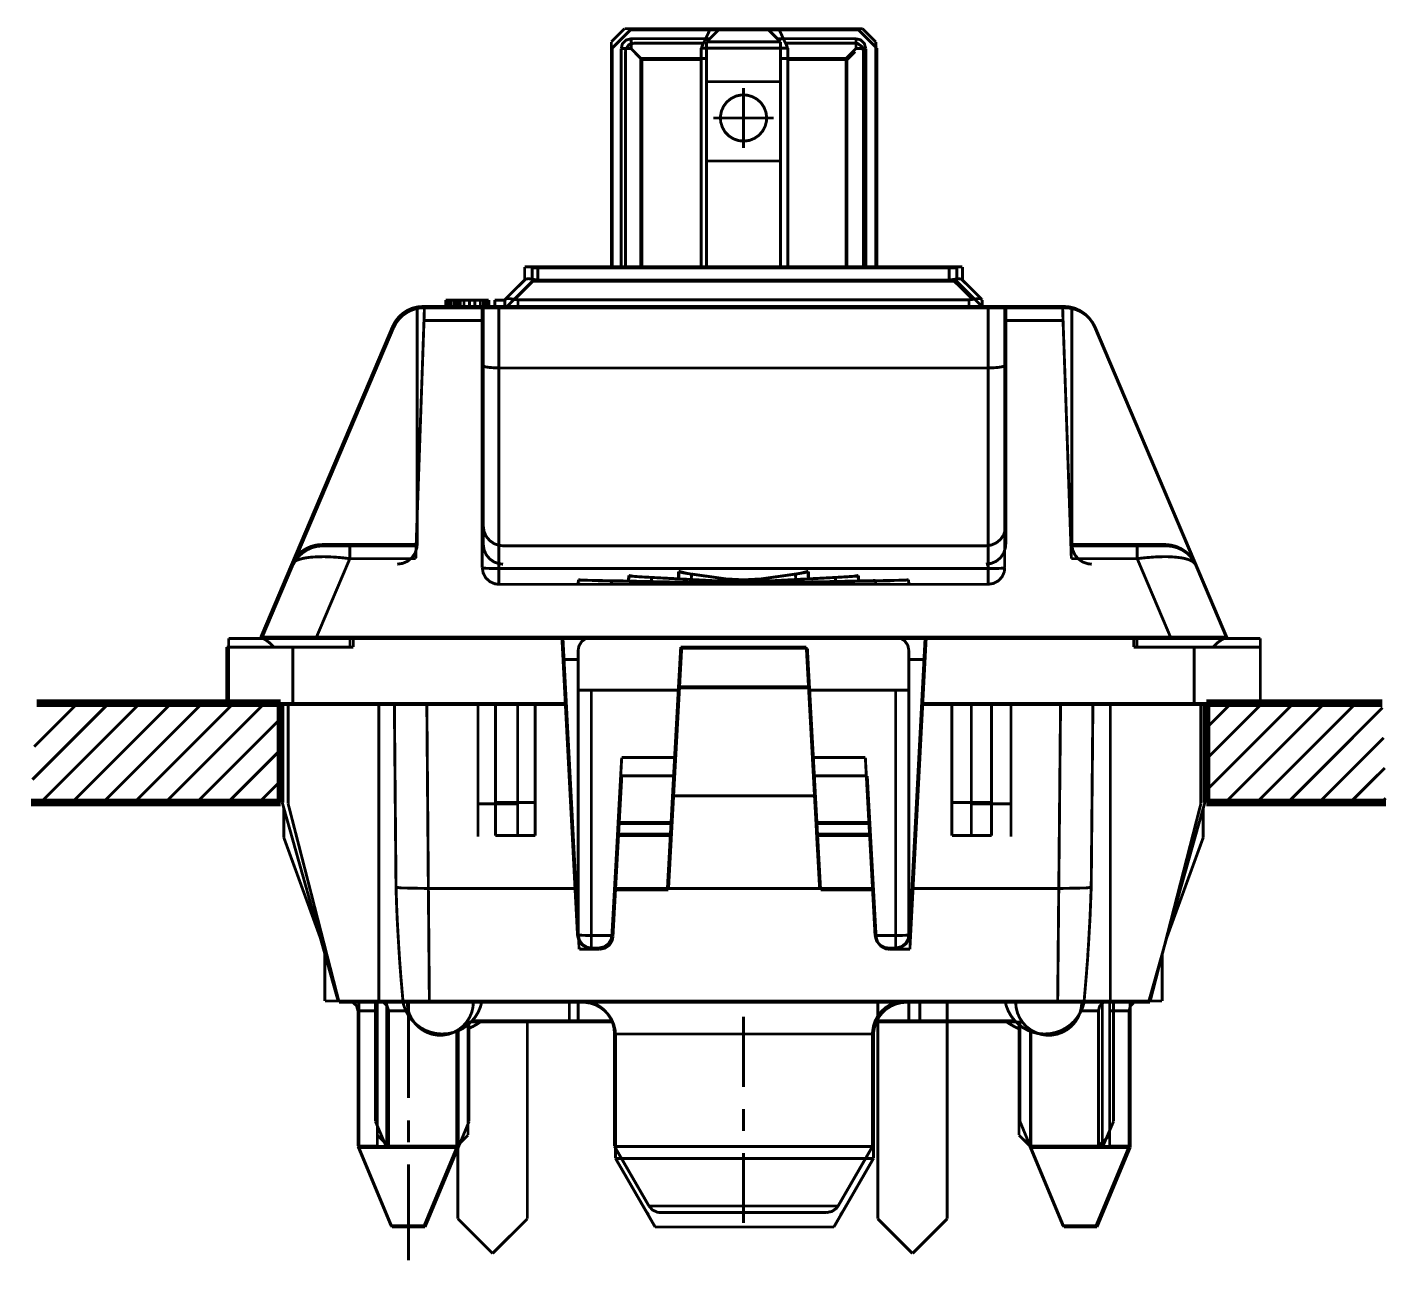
# Model space of a CAD drawing. Extents: x 3.98 to 6.41, y 6.47 to 8.68.
import ezdxf

# ---------------------------------------------------------------- set-up
doc = ezdxf.new("R2010")
doc.units = 0
doc.layers.get('0').update_dxf_attribs({"linetype": 'CONTINUOUS'})

msp = doc.modelspace()

# ---------------------------------------------------------------- linework, layer by layer
at = {"color": 0}
for points, const_width in [([(5.01947, 8.65076), (5.04308, 8.67437)], 0.00514), ([(5.02115, 8.63965), (5.05365, 8.67215)], 0.00514), ([(5.04308, 8.67437), (5.21311, 8.67437)], 0.00514), ([(5.05365, 8.67215), (5.46115, 8.67215)], 0.00514), ([(5.18001, 8.63965), (5.19542, 8.67215)], 0.00514), ([(5.21311, 8.67437), (5.18946, 8.65076)], 0.00514), ([(5.29824, 8.67437), (5.21311, 8.67437)], 0.00514), ([(5.29824, 8.67437), (5.46821, 8.67437)], 0.00514), ([(5.29824, 8.67437), (5.32183, 8.65076)], 0.00514), ([(5.3195, 8.67215), (5.33475, 8.63965)], 0.00514), ([(5.46115, 8.67215), (5.49365, 8.63965)], 0.00514), ([(5.46821, 8.67437), (5.49186, 8.65076)], 0.00514), ([(5.01947, 8.24908), (5.01947, 8.65076)], 0.00514), ([(5.02115, 8.24701), (5.02115, 8.63965)], 0.00514), ([(5.0549, 8.65647), (5.04574, 8.65397), (5.03917, 8.64703), (5.03728, 8.63894)], 0.00514), ([(5.0549, 8.63894), (5.03728, 8.63894)], 0.00514), ([(5.03728, 8.63894), (5.03728, 8.24908)], 0.00514), ([(5.05963, 8.64854), (5.05072, 8.64561), (5.04546, 8.63786), (5.04476, 8.63385)], 0.00514), ([(5.0549, 8.65647), (5.19532, 8.65647)], 0.00514), ([(5.0549, 8.63894), (5.0549, 8.65647)], 0.00514), ([(5.0549, 8.63894), (5.07238, 8.62131)], 0.00514), ([(5.05963, 8.64854), (5.18419, 8.64854)], 0.00514), ([(5.18001, 8.63965), (5.18001, 8.24701)], 0.00514), ([(5.18001, 8.63965), (5.33475, 8.63965)], 0.00514), ([(5.32183, 8.65076), (5.18946, 8.65076)], 0.00514), ([(5.18946, 8.57981), (5.18946, 8.65076)], 0.00514), ([(5.45643, 8.65647), (5.31603, 8.65647)], 0.00514), ([(5.32183, 8.57981), (5.32183, 8.65076)], 0.00514), ([(5.33057, 8.64854), (5.45518, 8.64854)], 0.00514), ([(5.33475, 8.63965), (5.33475, 8.24701)], 0.00514), ([(5.45643, 8.63894), (5.43892, 8.62131)], 0.00514), ([(5.47006, 8.63385), (5.46696, 8.64258), (5.45931, 8.648), (5.45518, 8.64854)], 0.00514), ([(5.45643, 8.63894), (5.45643, 8.65647)], 0.00514), ([(5.4739, 8.63894), (5.4714, 8.648), (5.46446, 8.65451), (5.45643, 8.65647)], 0.00514), ([(5.45643, 8.63894), (5.4739, 8.63894)], 0.00514), ([(5.4739, 8.63894), (5.4739, 8.24908)], 0.00514), ([(5.49186, 8.24908), (5.49186, 8.65076)], 0.00514), ([(5.49365, 8.63965), (5.49365, 8.24701)], 0.00514), ([(5.04476, 8.24701), (5.04476, 8.63385)], 0.00514), ([(5.07433, 8.61897), (5.06033, 8.63314)], 0.00514), ([(5.07238, 8.62131), (5.18946, 8.62131)], 0.00514), ([(5.07238, 8.62131), (5.07238, 8.24908)], 0.00514), ([(5.07433, 8.24701), (5.07433, 8.61897)], 0.00514), ([(5.07433, 8.61897), (5.18001, 8.61897)], 0.00514), ([(5.43892, 8.62131), (5.32183, 8.62131)], 0.00514), ([(5.33475, 8.61897), (5.44043, 8.61897)], 0.00514), ([(5.43892, 8.62131), (5.43892, 8.24908)], 0.00514), ([(5.44043, 8.61897), (5.45475, 8.6334)], 0.00514), ([(5.44043, 8.61897), (5.44043, 8.24701)], 0.00514), ([(5.47006, 8.63385), (5.47006, 8.24701)], 0.00514), ([(5.18946, 8.57981), (5.18946, 8.4381)], 0.00514), ([(5.32183, 8.57981), (5.18946, 8.57981)], 0.00514), ([(5.25558, 8.56868), (5.25558, 8.46115)], 0.00514), ([(5.32183, 8.57981), (5.32183, 8.4381)], 0.00514), ([(5.30935, 8.51492), (5.20182, 8.51492)], 0.00514), ([(5.18946, 8.24908), (5.18946, 8.4381)], 0.00514), ([(5.18946, 8.4381), (5.32183, 8.4381)], 0.00514), ([(5.32183, 8.24908), (5.32183, 8.4381)], 0.00514), ([(4.88835, 8.24908), (4.86475, 8.24908)], 0.00514), ([(4.86475, 8.24908), (4.86475, 8.22547)], 0.00514), ([(4.87819, 8.22342), (4.87819, 8.24701)], 0.00514), ([(4.87819, 8.24701), (5.63656, 8.24701)], 0.00514), ([(4.88835, 8.24908), (5.62294, 8.24908)], 0.00514), ([(4.88835, 8.24908), (4.88835, 8.22547)], 0.00514), ([(5.64654, 8.24908), (5.62294, 8.24908)], 0.00514), ([(5.62294, 8.22547), (5.62294, 8.24908)], 0.00514), ([(5.63656, 8.24701), (5.63656, 8.22342)], 0.00514), ([(5.64654, 8.22547), (5.64654, 8.24908)], 0.00514), ([(4.83003, 8.19092), (4.86546, 8.22629)], 0.00514), ([(4.831, 8.17606), (4.87819, 8.22342)], 0.00514), ([(4.84685, 8.19092), (4.88226, 8.22629)], 0.00514), ([(4.88226, 8.22629), (4.87115, 8.22797), (4.86714, 8.22726), (4.86546, 8.22629)], 0.00514), ([(4.87819, 8.22342), (5.63656, 8.22342)], 0.00514), ([(4.88226, 8.22629), (4.88835, 8.22547)], 0.00514), ([(4.88835, 8.22547), (5.62294, 8.22547)], 0.00514), ([(5.62294, 8.22547), (5.62907, 8.22629)], 0.00514), ([(5.64572, 8.22629), (5.64432, 8.22715), (5.63976, 8.22797), (5.62907, 8.22629)], 0.00514), ([(5.6645, 8.19092), (5.62907, 8.22629)], 0.00514), ([(5.63656, 8.22342), (5.68375, 8.17606)], 0.00514), ([(5.68126, 8.19092), (5.64572, 8.22629)], 0.00514), ([(4.68321, 8.17828), (4.67333, 8.1774), (4.6639, 8.17507), (4.65489, 8.17106), (4.64671, 8.16564), (4.6396, 8.15896), (4.63363, 8.15121), (4.6289, 8.14258), (4.62875, 8.14231)], 0.00514), ([(4.6849, 8.17606), (4.67518, 8.17535), (4.66575, 8.17285), (4.65668, 8.16894), (4.64849, 8.16351), (4.64128, 8.15685), (4.63531, 8.14908), (4.63075, 8.14035), (4.63058, 8.14008)], 0.00514), ([(4.67279, 8.17606), (5.25738, 8.17606)], 0.00514), ([(4.67279, 8.17606), (4.67279, 7.75092)], 0.00514), ([(4.68587, 8.17828), (4.68321, 8.17828)], 0.00514), ([(4.685, 8.1531), (4.68587, 8.17828)], 0.00514), ([(4.68587, 8.17828), (4.78907, 8.17828)], 0.00514), ([(4.72364, 8.18967), (4.72433, 8.18967)], 0.00514), ([(4.72364, 8.17828), (4.72364, 8.18967)], 0.00514), ([(4.72433, 8.18967), (4.72575, 8.18967)], 0.00514), ([(4.72433, 8.17828), (4.72433, 8.18967)], 0.00514), ([(4.72575, 8.18967), (4.72851, 8.18967)], 0.00514), ([(4.72575, 8.17828), (4.72575, 8.18967)], 0.00514), ([(4.72851, 8.18967), (4.73351, 8.18967)], 0.00514), ([(4.72851, 8.17828), (4.72851, 8.18967)], 0.00514), ([(4.73351, 8.18967), (4.73964, 8.18967)], 0.00514), ([(4.73351, 8.17828), (4.73351, 8.18967)], 0.00514), ([(4.73964, 8.18967), (4.74447, 8.18967)], 0.00514), ([(4.73964, 8.17828), (4.73964, 8.18967)], 0.00514), ([(4.74447, 8.18967), (4.74972, 8.18967)], 0.00514), ([(4.74447, 8.17828), (4.74447, 8.18967)], 0.00514), ([(4.74972, 8.18967), (4.7564, 8.18967)], 0.00514), ([(4.74972, 8.17828), (4.74972, 8.18967)], 0.00514), ([(4.7564, 8.18967), (4.76628, 8.18967)], 0.00514), ([(4.7564, 8.17828), (4.7564, 8.18967)], 0.00514), ([(4.76628, 8.18967), (4.77561, 8.18967)], 0.00514), ([(4.76628, 8.17828), (4.76628, 8.18967)], 0.00514), ([(4.77561, 8.18967), (4.7856, 8.18967)], 0.00514), ([(4.77561, 8.17828), (4.77561, 8.18967)], 0.00514), ([(4.7856, 8.18967), (4.79113, 8.18967)], 0.00514), ([(4.7856, 8.17828), (4.7856, 8.18967)], 0.00514), ([(4.78907, 8.17828), (4.81863, 8.17828)], 0.00514), ([(4.78907, 8.17828), (4.78907, 8.1531)], 0.00514), ([(4.79085, 8.17606), (4.79085, 7.75353)], 0.00514), ([(4.79113, 8.18967), (4.79601, 8.18967)], 0.00514), ([(4.79113, 8.17828), (4.79113, 8.18967)], 0.00514), ([(4.79601, 8.18967), (4.80003, 8.18967)], 0.00514), ([(4.79601, 8.17828), (4.79601, 8.18967)], 0.00514), ([(4.80003, 8.18967), (4.80072, 8.18967)], 0.00514), ([(4.80003, 8.17828), (4.80003, 8.18967)], 0.00514), ([(4.80072, 8.17828), (4.80072, 8.18967)], 0.00514), ([(4.81131, 8.18967), (4.81142, 8.18967)], 0.00514), ([(4.81131, 8.17828), (4.81131, 8.18967)], 0.00514), ([(4.82921, 8.18967), (4.81142, 8.18967)], 0.00514), ([(4.81142, 8.17828), (4.81142, 8.18967)], 0.00514), ([(5.69265, 8.17828), (4.81863, 8.17828)], 0.00514), ([(4.81863, 8.06853), (4.81863, 8.17828)], 0.00514), ([(4.82921, 8.19006), (4.83003, 8.19092)], 0.00514), ([(4.82921, 8.19006), (4.82921, 8.17828)], 0.00514), ([(4.84685, 8.19092), (4.83572, 8.19254), (4.83171, 8.19189), (4.83003, 8.19092)], 0.00514), ([(4.84685, 8.19092), (4.85297, 8.19006)], 0.00514), ([(4.85297, 8.19006), (5.65836, 8.19006)], 0.00514), ([(4.85297, 8.19006), (4.85297, 8.17828)], 0.00514), ([(5.84196, 8.17606), (5.25738, 8.17606)], 0.00514), ([(5.65836, 8.19006), (5.6645, 8.19092)], 0.00514), ([(5.65836, 8.19006), (5.65836, 8.17828)], 0.00514), ([(5.6645, 8.19092), (5.67557, 8.19254), (5.67964, 8.19189), (5.68126, 8.19092)], 0.00514), ([(5.68126, 8.19092), (5.68197, 8.19006)], 0.00514), ([(5.68197, 8.19006), (5.68197, 8.17828)], 0.00514), ([(5.69265, 8.06853), (5.69265, 8.17828)], 0.00514), ([(5.72211, 8.17828), (5.69265, 8.17828)], 0.00514), ([(5.72211, 8.17828), (5.82547, 8.17828)], 0.00514), ([(5.72211, 8.17828), (5.72211, 8.1531)], 0.00514), ([(5.7239, 8.17606), (5.7239, 7.75353)], 0.00514), ([(5.82807, 8.17828), (5.82547, 8.17828)], 0.00514), ([(5.82628, 8.1531), (5.82547, 8.17828)], 0.00514), ([(5.88238, 8.14231), (5.87782, 8.15087), (5.87196, 8.15881), (5.86475, 8.16547), (5.85656, 8.1709), (5.84765, 8.17492), (5.83822, 8.1774), (5.82835, 8.17828), (5.82807, 8.17828)], 0.00514), ([(5.88422, 8.14008), (5.87961, 8.14882), (5.87364, 8.15657), (5.86654, 8.16325), (5.85835, 8.16868), (5.8495, 8.17269), (5.8399, 8.17518), (5.83018, 8.17606), (5.82992, 8.17606)], 0.00514), ([(5.84196, 8.17606), (5.84196, 7.75092)], 0.00514), ([(4.67019, 7.72786), (4.685, 8.1531)], 0.00514), ([(4.685, 8.1531), (4.78907, 8.1531)], 0.00514), ([(4.78907, 7.71175), (4.78907, 8.1531)], 0.00514), ([(5.72211, 8.1531), (5.82628, 8.1531)], 0.00514), ([(5.72211, 7.71175), (5.72211, 8.1531)], 0.00514), ([(5.84115, 7.72786), (5.82628, 8.1531)], 0.00514), ([(4.63058, 8.14008), (4.39518, 7.5855)], 0.00514), ([(4.44835, 7.71718), (4.62879, 8.14231)], 0.00514), ([(6.06293, 7.71718), (5.88238, 8.14231)], 0.00514), ([(5.88422, 8.14008), (6.11963, 7.5855)], 0.00514), ([(4.78907, 8.07324), (4.79075, 8.07172), (4.79531, 8.07036), (4.8024, 8.06939), (4.81125, 8.06868), (4.81863, 8.06853)], 0.00514), ([(5.69265, 8.06853), (4.81863, 8.06853)], 0.00514), ([(4.81863, 7.71024), (4.81863, 8.06853)], 0.00514), ([(5.69265, 8.06853), (5.70226, 8.06879), (5.71072, 8.0695), (5.71739, 8.07064), (5.72131, 8.072), (5.72211, 8.07324)], 0.00514), ([(5.69265, 7.71024), (5.69265, 8.06853)], 0.00514), ([(4.79085, 7.78629), (4.79226, 7.77675), (4.79611, 7.76768), (4.8024, 7.76019), (4.81033, 7.75467), (4.81961, 7.75157), (4.82628, 7.75092)], 0.00514), ([(5.68847, 7.75092), (5.69824, 7.75228), (5.70714, 7.75618), (5.71463, 7.76243), (5.72017, 7.77035), (5.72319, 7.77968), (5.7239, 7.78629)], 0.00514), ([(4.50265, 7.75315), (4.49294, 7.75228), (4.48335, 7.74978), (4.4745, 7.74588), (4.46625, 7.7405), (4.45904, 7.73383), (4.45307, 7.72601), (4.44851, 7.71744), (4.44835, 7.71718)], 0.00514), ([(4.50444, 7.75092), (4.49474, 7.75006), (4.48519, 7.74772), (4.47629, 7.74365), (4.4681, 7.73828), (4.46089, 7.73161), (4.45492, 7.72379), (4.45019, 7.71522), (4.45019, 7.71496)], 0.00514), ([(4.55251, 7.75315), (4.50265, 7.75315)], 0.00514), ([(4.50444, 7.75092), (4.67279, 7.75092)], 0.00514), ([(4.55251, 7.75315), (4.67101, 7.75315)], 0.00514), ([(4.55251, 7.72786), (4.55251, 7.75315)], 0.00514), ([(4.63726, 7.7181), (4.64697, 7.71951), (4.65587, 7.72342), (4.66336, 7.72965), (4.66894, 7.73757), (4.6721, 7.74685), (4.67279, 7.75353)], 0.00514), ([(4.79085, 7.75353), (4.79226, 7.74397), (4.79611, 7.73492), (4.8024, 7.72743), (4.81033, 7.7219), (4.81961, 7.71881), (4.82628, 7.7181)], 0.00514), ([(4.82628, 7.75092), (5.25738, 7.75092)], 0.00514), ([(5.68847, 7.75092), (5.25738, 7.75092)], 0.00514), ([(5.68847, 7.7181), (5.69824, 7.71951), (5.70714, 7.72342), (5.71463, 7.72965), (5.72017, 7.73757), (5.72319, 7.74685), (5.7239, 7.75353)], 0.00514), ([(5.84033, 7.75315), (5.95876, 7.75315)], 0.00514), ([(5.84196, 7.75353), (5.84337, 7.74397), (5.84728, 7.73492), (5.85351, 7.72743), (5.86154, 7.7219), (5.87071, 7.71881), (5.87756, 7.7181)], 0.00514), ([(6.01031, 7.75092), (5.84196, 7.75092)], 0.00514), ([(6.00851, 7.75315), (5.95876, 7.75315)], 0.00514), ([(5.95876, 7.72786), (5.95876, 7.75315)], 0.00514), ([(6.06293, 7.71718), (6.05838, 7.72575), (6.0524, 7.73356), (6.04531, 7.74035), (6.03711, 7.74576), (6.0281, 7.74978), (6.01867, 7.75217), (6.0089, 7.75315), (6.00851, 7.75315)], 0.00514), ([(6.06478, 7.71496), (6.06017, 7.72353), (6.05419, 7.73144), (6.04699, 7.73813), (6.0389, 7.74354), (6.02989, 7.74756), (6.02046, 7.75006), (6.01058, 7.75092), (6.01031, 7.75092)], 0.00514), ([(4.44835, 7.71718), (4.3935, 7.58772)], 0.00514), ([(4.55251, 7.72786), (4.54297, 7.72911), (4.53353, 7.73008), (4.52436, 7.73074), (4.51546, 7.73118), (4.50683, 7.73144), (4.49864, 7.73133), (4.491, 7.73107), (4.48378, 7.73062), (4.47711, 7.72982), (4.47103, 7.72885), (4.4656, 7.7276), (4.46089, 7.72618), (4.45671, 7.72456), (4.45335, 7.7226), (4.45085, 7.72065), (4.44906, 7.71843), (4.44835, 7.71718)], 0.00514), ([(4.55251, 7.72786), (4.49294, 7.58772)], 0.00514), ([(4.55251, 7.72786), (4.67019, 7.72786)], 0.00514), ([(4.78907, 7.71175), (4.79075, 7.71115), (4.79531, 7.71078), (4.8024, 7.7105), (4.81125, 7.71024), (4.81863, 7.71024)], 0.00514), ([(4.78907, 7.71175), (4.79075, 7.70215), (4.79531, 7.69368), (4.8024, 7.68701), (4.81125, 7.68311), (4.81863, 7.68212)], 0.00514), ([(5.69265, 7.71024), (5.70226, 7.71024), (5.71072, 7.7105), (5.71739, 7.71089), (5.72131, 7.71132), (5.72211, 7.71175)], 0.00514), ([(5.69265, 7.68212), (5.70226, 7.68381), (5.71072, 7.68842), (5.71739, 7.69547), (5.72131, 7.70438), (5.72211, 7.71175)], 0.00514), ([(5.84115, 7.72786), (5.95876, 7.72786)], 0.00514), ([(6.06293, 7.71718), (6.06158, 7.71935), (6.05935, 7.72157), (6.05643, 7.72353), (6.05268, 7.72537), (6.04833, 7.72689), (6.04324, 7.72825), (6.03754, 7.72939), (6.03114, 7.73019), (6.02419, 7.7309), (6.01671, 7.73133), (6.00879, 7.7315), (6.00043, 7.73133), (5.99169, 7.73107), (5.98269, 7.73036), (5.97336, 7.72965), (5.96392, 7.72857), (5.95876, 7.72786)], 0.00514), ([(5.95876, 7.72786), (6.01824, 7.58772)], 0.00514), ([(6.06293, 7.71718), (6.11778, 7.58772)], 0.00514), ([(4.81863, 7.71024), (5.69265, 7.71024)], 0.00514), ([(4.81863, 7.68212), (4.81863, 7.71024)], 0.00514), ([(4.96029, 7.68246), (4.96072, 7.69021)], 0.00514), ([(4.96029, 7.68246), (4.96099, 7.68994)], 0.00514), ([(4.96072, 7.69021), (4.96892, 7.68951)], 0.00514), ([(4.96072, 7.69021), (4.96099, 7.68994)], 0.00514), ([(4.96099, 7.68994), (4.96278, 7.68978)], 0.00514), ([(4.96099, 7.68994), (4.96153, 7.68978)], 0.00514), ([(4.96153, 7.68978), (4.99115, 7.68896), (5.00097, 7.68881), (5.01085, 7.68864), (5.02001, 7.68847)], 0.00514), ([(5.01947, 7.68246), (5.02001, 7.68842)], 0.00514), ([(5.02001, 7.68869), (5.03976, 7.68815), (5.04958, 7.68799), (5.05935, 7.68772), (5.06917, 7.68744), (5.08892, 7.68713), (5.09879, 7.68685), (5.10861, 7.68668), (5.11838, 7.68653), (5.12819, 7.68625), (5.15782, 7.68576), (5.16764, 7.68565), (5.17751, 7.68549), (5.18722, 7.68549), (5.20697, 7.68517), (5.21685, 7.68517), (5.22667, 7.685), (5.23654, 7.68485), (5.25558, 7.68485)], 0.00514), ([(5.02001, 7.68853), (5.05003, 7.68799)], 0.00514), ([(5.05018, 7.68869), (5.05035, 7.69174)], 0.00514), ([(5.05029, 7.68799), (5.05117, 7.69726)], 0.00514), ([(5.05029, 7.69174), (5.05046, 7.69476)], 0.00514), ([(5.05046, 7.69476), (5.05062, 7.69797)], 0.00514), ([(5.05057, 7.69797), (5.0606, 7.69618)], 0.00514), ([(5.05057, 7.69797), (5.05117, 7.69726)], 0.00514), ([(5.05117, 7.69726), (5.05419, 7.69672)], 0.00514), ([(5.05117, 7.69726), (5.05197, 7.697)], 0.00514), ([(5.05197, 7.697), (5.06185, 7.69618), (5.07156, 7.69547), (5.08143, 7.69493), (5.09125, 7.6945), (5.09169, 7.6945)], 0.00514), ([(5.09088, 7.68718), (5.09169, 7.69439)], 0.00514), ([(5.09169, 7.69439), (5.13906, 7.69174)], 0.00514), ([(5.09169, 7.69439), (5.20074, 7.68869), (5.25558, 7.68756)], 0.00514), ([(5.13906, 7.69157), (5.13932, 7.69635)], 0.00514), ([(5.13932, 7.69635), (5.1396, 7.7009)], 0.00514), ([(5.1396, 7.7009), (5.13976, 7.70546)], 0.00514), ([(5.1396, 7.69157), (5.14085, 7.70454)], 0.00514), ([(5.13976, 7.70546), (5.15419, 7.70171)], 0.00514), ([(5.13976, 7.70546), (5.14085, 7.70454)], 0.00514), ([(5.14085, 7.70454), (5.14794, 7.70269)], 0.00514), ([(5.14085, 7.70454), (5.14324, 7.70367)], 0.00514), ([(5.14324, 7.70367), (5.15283, 7.70187), (5.16254, 7.70036), (5.16308, 7.70036)], 0.00514), ([(5.16211, 7.69032), (5.16308, 7.70036)], 0.00514), ([(5.16308, 7.70036), (5.22433, 7.69174), (5.25558, 7.69006)], 0.00514), ([(5.34819, 7.70036), (5.287, 7.69174), (5.25558, 7.69006)], 0.00514), ([(5.4196, 7.69439), (5.31044, 7.68869), (5.25558, 7.68756)], 0.00514), ([(5.25558, 7.68506), (5.27528, 7.68506), (5.29503, 7.68539), (5.3049, 7.68539), (5.31478, 7.68554), (5.32449, 7.68571), (5.33431, 7.68571), (5.34418, 7.68582), (5.37381, 7.68631), (5.38363, 7.68647), (5.39333, 7.68674), (5.40321, 7.6869), (5.41308, 7.68701), (5.42296, 7.68733), (5.43283, 7.68744), (5.44265, 7.68778), (5.45253, 7.68787), (5.46224, 7.68815), (5.47211, 7.68832), (5.48199, 7.68858), (5.49126, 7.68892)], 0.00514), ([(5.34819, 7.70036), (5.35796, 7.70187), (5.36768, 7.70367), (5.36811, 7.70367)], 0.00514), ([(5.34918, 7.69032), (5.34819, 7.70036)], 0.00514), ([(5.37142, 7.70546), (5.3571, 7.70171)], 0.00514), ([(5.37044, 7.70454), (5.36322, 7.70269)], 0.00514), ([(5.37044, 7.70454), (5.36811, 7.70367)], 0.00514), ([(5.37142, 7.70546), (5.37044, 7.70454)], 0.00514), ([(5.37158, 7.69157), (5.37044, 7.70454)], 0.00514), ([(5.37169, 7.7009), (5.37142, 7.70546)], 0.00514), ([(5.37196, 7.69635), (5.37169, 7.7009)], 0.00514), ([(5.37224, 7.69157), (5.37196, 7.69635)], 0.00514), ([(5.4196, 7.69439), (5.37224, 7.69174)], 0.00514), ([(5.4196, 7.6945), (5.42947, 7.69493), (5.43935, 7.69547), (5.44906, 7.69618), (5.45893, 7.697), (5.45931, 7.697)], 0.00514), ([(5.45144, 7.69635), (5.4196, 7.69439)], 0.00514), ([(5.42031, 7.68718), (5.4196, 7.69439)], 0.00514), ([(5.46072, 7.69797), (5.45057, 7.69618)], 0.00514), ([(5.46018, 7.69726), (5.45714, 7.69672)], 0.00514), ([(5.46018, 7.69726), (5.45931, 7.697)], 0.00514), ([(5.46072, 7.69797), (5.46018, 7.69726)], 0.00514), ([(5.46099, 7.68799), (5.46018, 7.69726)], 0.00514), ([(5.46089, 7.69476), (5.46072, 7.69797)], 0.00514), ([(5.46099, 7.69174), (5.46083, 7.69476)], 0.00514), ([(5.46115, 7.68869), (5.46104, 7.69174)], 0.00514), ([(5.49126, 7.68853), (5.46126, 7.68799)], 0.00514), ([(5.49126, 7.68853), (5.51101, 7.68886), (5.52072, 7.68901), (5.54047, 7.68956), (5.54958, 7.68983)], 0.00514), ([(5.49186, 7.68246), (5.49126, 7.68842)], 0.00514), ([(5.55046, 7.69021), (5.54237, 7.68951)], 0.00514), ([(5.55018, 7.68994), (5.54833, 7.68978)], 0.00514), ([(5.55018, 7.68994), (5.54958, 7.68978)], 0.00514), ([(5.55046, 7.69021), (5.55018, 7.68994)], 0.00514), ([(5.55089, 7.68246), (5.55018, 7.68994)], 0.00514), ([(5.55089, 7.68246), (5.55046, 7.69021)], 0.00514), ([(5.69265, 7.68212), (5.69265, 7.71024)], 0.00514), ([(5.69265, 7.68212), (4.81863, 7.68212)], 0.00514), ([(4.96029, 7.68246), (4.96517, 7.68212)], 0.00514), ([(4.98519, 7.68212), (5.01947, 7.6824)], 0.00514), ([(5.25558, 7.68246), (5.01947, 7.68246)], 0.00514), ([(5.01947, 7.68246), (5.01947, 7.68212)], 0.00514), ([(5.49186, 7.68246), (5.25558, 7.68246)], 0.00514), ([(5.49186, 7.68246), (5.52615, 7.68212)], 0.00514), ([(5.49186, 7.68246), (5.49186, 7.68212)], 0.00514), ([(5.54611, 7.68212), (5.55089, 7.6824)], 0.00514), ([(4.45074, 7.56993), (4.33268, 7.56993)], 0.00514), ([(4.33268, 7.56993), (4.33268, 7.46967)], 0.00514), ([(4.33615, 7.46744), (4.33615, 7.5855)], 0.00514), ([(4.33615, 7.5855), (4.39518, 7.5855)], 0.00514), ([(4.41726, 7.56993), (4.41015, 7.57687), (4.4024, 7.58285), (4.39378, 7.58757), (4.3935, 7.58772)], 0.00514), ([(4.3935, 7.58772), (4.49294, 7.58772)], 0.00514), ([(4.39518, 7.5855), (5.25738, 7.5855)], 0.00514), ([(4.45074, 7.56993), (4.55875, 7.56993)], 0.00514), ([(4.45074, 7.56993), (4.45074, 7.46967)], 0.00514), ([(4.49294, 7.58772), (4.55875, 7.58772)], 0.00514), ([(4.55296, 7.58772), (4.55875, 7.58772)], 0.00514), ([(4.55296, 7.56993), (4.55296, 7.58772)], 0.00514), ([(4.55875, 7.58772), (4.55875, 7.56993)], 0.00514), ([(4.55875, 7.58772), (4.93126, 7.58772)], 0.00514), ([(4.93739, 7.46967), (4.93126, 7.58772)], 0.00514), ([(4.93126, 7.58772), (5.58003, 7.58772)], 0.00514), ([(4.96213, 7.03049), (4.93311, 7.5855)], 0.00514), ([(4.98394, 7.58772), (4.97461, 7.58578), (4.96669, 7.58018), (4.96169, 7.57189), (4.96029, 7.56407)], 0.00514), ([(5.14518, 7.56788), (5.12158, 7.13672)], 0.00514), ([(5.1435, 7.56993), (5.13949, 7.49908)], 0.00514), ([(5.1435, 7.56993), (5.36778, 7.56993)], 0.00514), ([(5.25738, 7.56788), (5.14518, 7.56788)], 0.00514), ([(6.11963, 7.5855), (5.25738, 7.5855)], 0.00514), ([(5.25738, 7.56788), (5.36963, 7.56788)], 0.00514), ([(5.36778, 7.56993), (5.37169, 7.49908)], 0.00514), ([(5.36963, 7.56788), (5.39324, 7.13672)], 0.00514), ([(5.55089, 7.56407), (5.54893, 7.57351), (5.54335, 7.58132), (5.53515, 7.58632), (5.52724, 7.58772)], 0.00514), ([(5.55268, 7.03049), (5.58182, 7.5855)], 0.00514), ([(5.57379, 7.46967), (5.58003, 7.58772)], 0.00514), ([(5.58003, 7.58772), (5.95253, 7.58772)], 0.00514), ([(5.95253, 7.58772), (5.95253, 7.56993)], 0.00514), ([(5.95253, 7.58772), (5.95839, 7.58772)], 0.00514), ([(5.95253, 7.58772), (6.01824, 7.58772)], 0.00514), ([(6.0606, 7.56993), (5.95253, 7.56993)], 0.00514), ([(5.95839, 7.56993), (5.95839, 7.58772)], 0.00514), ([(6.11778, 7.58772), (6.01824, 7.58772)], 0.00514), ([(6.17865, 7.56993), (6.0606, 7.56993)], 0.00514), ([(6.0606, 7.56993), (6.0606, 7.46967)], 0.00514), ([(6.11778, 7.58772), (6.10921, 7.58301), (6.10129, 7.57715), (6.09435, 7.57036), (6.09407, 7.56993)], 0.00514), ([(6.17865, 7.5855), (6.11963, 7.5855)], 0.00514), ([(6.17865, 7.46744), (6.17865, 7.5855)], 0.00514), ([(6.17865, 7.56993), (6.17865, 7.46967)], 0.00514), ([(4.96029, 7.54769), (4.93338, 7.54769)], 0.00514), ([(4.96029, 7.42231), (4.96029, 7.56407)], 0.00514), ([(4.96029, 7.05615), (4.96029, 7.54769)], 0.00514), ([(5.55089, 7.54769), (5.55089, 7.56407)], 0.00514), ([(5.55089, 7.05615), (5.55089, 7.54769)], 0.00514), ([(5.57796, 7.54769), (5.55089, 7.54769)], 0.00514), ([(5.13921, 7.49328), (4.96029, 7.49328)], 0.00514), ([(4.98394, 7.0549), (4.98394, 7.49328)], 0.00514), ([(5.13949, 7.49908), (5.12879, 7.30425)], 0.00514), ([(5.13949, 7.49908), (5.37169, 7.49908)], 0.00514), ([(5.14128, 7.49701), (5.25738, 7.49701)], 0.00514), ([(5.37349, 7.49701), (5.25738, 7.49701)], 0.00514), ([(5.37169, 7.49908), (5.38238, 7.30425)], 0.00514), ([(5.55089, 7.49328), (5.37213, 7.49328)], 0.00514), ([(5.52724, 7.0549), (5.52724, 7.49328)], 0.00514), ([(3.98557, 7.33328), (4.12196, 7.46967)], 0.00514), ([(4.42893, 7.46967), (3.99311, 7.46967)], 0.01375), ([(3.98893, 7.39214), (4.06629, 7.46967)], 0.00514), ([(4.00043, 7.29243), (4.17768, 7.46967)], 0.00514), ([(4.05615, 7.29243), (4.23335, 7.46967)], 0.00514), ([(4.11182, 7.29243), (4.28907, 7.46967)], 0.00514), ([(4.16754, 7.29243), (4.34472, 7.46967)], 0.00514), ([(4.22319, 7.29243), (4.40044, 7.46967)], 0.00514), ([(4.45074, 7.46967), (4.33268, 7.46967)], 0.00514), ([(4.42893, 7.29243), (4.42893, 7.46967)], 0.01375), ([(4.43186, 7.46967), (4.43186, 7.29243)], 0.00514), ([(4.45074, 7.46967), (4.93739, 7.46967)], 0.00514), ([(4.63504, 7.14117), (4.63211, 7.46967)], 0.00514), ([(4.69282, 7.13894), (4.69006, 7.46967)], 0.00514), ([(4.81267, 7.46967), (4.81267, 7.29243)], 0.00514), ([(4.88363, 7.29243), (4.88363, 7.46967)], 0.00514), ([(4.93739, 7.46967), (4.95475, 7.13894)], 0.00514), ([(5.57379, 7.46967), (5.55643, 7.13894)], 0.00514), ([(5.57379, 7.46967), (6.0606, 7.46967)], 0.00514), ([(5.62765, 7.46967), (5.62765, 7.29243)], 0.00514), ([(5.69851, 7.29243), (5.69851, 7.46967)], 0.00514), ([(5.81863, 7.13894), (5.82183, 7.46967)], 0.00514), ([(5.87657, 7.14106), (5.87961, 7.46967)], 0.00514), ([(6.17865, 7.46967), (6.0606, 7.46967)], 0.00514), ([(6.08242, 7.29243), (6.08242, 7.46967)], 0.01375), ([(6.08242, 7.46967), (6.39671, 7.46967)], 0.01375), ([(6.07949, 7.29243), (6.07949, 7.46967)], 0.00514), ([(6.08242, 7.31424), (6.23779, 7.46967)], 0.00514), ([(6.08242, 7.36996), (6.18213, 7.46967)], 0.00514), ([(6.08242, 7.42563), (6.12642, 7.46967)], 0.00514), ([(6.11626, 7.29243), (6.29335, 7.46967)], 0.00514), ([(6.17199, 7.29243), (6.34907, 7.46967)], 0.00514), ([(4.93918, 7.46744), (4.33615, 7.46744)], 0.00514), ([(4.44239, 7.46744), (4.44239, 7.29021)], 0.00514), ([(4.60422, 6.93593), (4.60422, 7.46744)], 0.00514), ([(4.78142, 7.23118), (4.78142, 7.46744)], 0.00514), ([(4.85226, 7.23118), (4.85226, 7.46744)], 0.00514), ([(5.57557, 7.46744), (6.17865, 7.46744)], 0.00514), ([(5.66254, 7.23118), (5.66254, 7.46744)], 0.00514), ([(5.73335, 7.23118), (5.73335, 7.46744)], 0.00514), ([(5.9106, 6.93593), (5.9106, 7.46744)], 0.00514), ([(6.07238, 7.46744), (6.07238, 7.29021)], 0.00514), ([(6.22765, 7.29243), (6.39697, 7.46186)], 0.00514), ([(4.27892, 7.29243), (4.42893, 7.44243)], 0.00514), ([(6.28336, 7.29243), (6.39893, 7.40799)], 0.00514), ([(4.33464, 7.29243), (4.42893, 7.38672)], 0.00514), ([(5.03168, 7.257), (5.03808, 7.37272)], 0.00514), ([(5.03808, 7.37272), (5.13254, 7.37272)], 0.00514), ([(5.37864, 7.37272), (5.47319, 7.37272)], 0.00514), ([(5.47949, 7.257), (5.47319, 7.37272)], 0.00514), ([(6.33892, 7.29243), (6.40072, 7.35411)], 0.00514), ([(4.39031, 7.29243), (4.42893, 7.33106)], 0.00514), ([(5.0224, 7.05268), (5.03825, 7.33996)], 0.00514), ([(5.03825, 7.33996), (5.13265, 7.33996)], 0.00514), ([(5.47657, 7.33996), (5.38211, 7.33996)], 0.00514), ([(5.4924, 7.05268), (5.47657, 7.33996)], 0.00514), ([(5.12879, 7.30425), (5.12631, 7.257)], 0.00514), ([(5.12879, 7.30425), (5.38238, 7.30425)], 0.00514), ([(5.38238, 7.30425), (5.38504, 7.257)], 0.00514), ([(6.39464, 7.29243), (6.4025, 7.30035)], 0.00514), ([(4.42893, 7.29243), (3.98335, 7.29243)], 0.01375), ([(4.43186, 7.29243), (4.53157, 6.9381)], 0.00514), ([(4.43474, 7.28201), (4.43474, 7.22976)], 0.00514), ([(4.44239, 7.29021), (4.53336, 6.93593)], 0.00514), ([(4.78142, 7.29021), (4.85226, 7.29021)], 0.00514), ([(4.88363, 7.29243), (4.81267, 7.29243)], 0.00514), ([(4.81267, 7.2334), (4.81267, 7.29243)], 0.00514), ([(4.88363, 7.2334), (4.88363, 7.29243)], 0.00514), ([(5.69851, 7.29243), (5.62765, 7.29243)], 0.00514), ([(5.62765, 7.2334), (5.62765, 7.29243)], 0.00514), ([(5.73335, 7.29021), (5.66254, 7.29021)], 0.00514), ([(5.69851, 7.2334), (5.69851, 7.29243)], 0.00514), ([(6.07949, 7.29243), (5.9796, 6.9381)], 0.00514), ([(6.07238, 7.29021), (5.98144, 6.93593)], 0.00514), ([(6.07656, 7.28201), (6.07656, 7.22976)], 0.00514), ([(6.40283, 7.29243), (6.08242, 7.29243)], 0.01375), ([(5.0306, 7.23579), (5.03168, 7.257)], 0.00514), ([(5.03168, 7.257), (5.12631, 7.257)], 0.00514), ([(5.03353, 7.25478), (5.12793, 7.25478)], 0.00514), ([(5.12506, 7.23579), (5.12631, 7.257)], 0.00514), ([(5.38612, 7.23579), (5.38504, 7.257)], 0.00514), ([(5.38504, 7.257), (5.47949, 7.257)], 0.00514), ([(5.48128, 7.25478), (5.38683, 7.25478)], 0.00514), ([(5.48074, 7.23579), (5.47949, 7.257)], 0.00514), ([(4.49918, 7.05268), (4.43474, 7.22976)], 0.00514), ([(4.81267, 7.2334), (4.88363, 7.2334)], 0.00514), ([(5.0306, 7.23579), (5.02528, 7.13894)], 0.00514), ([(5.0306, 7.23579), (5.12506, 7.23579)], 0.00514), ([(5.03239, 7.23356), (5.12685, 7.23356)], 0.00514), ([(5.12506, 7.23579), (5.11974, 7.13894)], 0.00514), ([(5.38612, 7.23579), (5.48074, 7.23579)], 0.00514), ([(5.38612, 7.23579), (5.39154, 7.13894)], 0.00514), ([(5.48236, 7.23356), (5.38797, 7.23356)], 0.00514), ([(5.48074, 7.23579), (5.486, 7.13894)], 0.00514), ([(5.62765, 7.2334), (5.69851, 7.2334)], 0.00514), ([(6.01199, 7.05268), (6.07656, 7.22976)], 0.00514), ([(4.63504, 7.14117), (4.64393, 7.13992), (4.69282, 7.13894)], 0.00514), ([(4.63504, 7.14117), (4.63531, 7.13129), (4.63574, 7.12147), (4.63601, 7.1116), (4.63639, 7.10189), (4.63726, 7.08214), (4.63781, 7.07226), (4.63835, 7.06244), (4.63889, 7.05268), (4.63949, 7.04286), (4.64003, 7.03299), (4.64074, 7.02311), (4.64128, 7.0134), (4.64199, 7.00353), (4.64279, 6.99365), (4.6435, 6.98394), (4.64432, 6.97412), (4.64518, 6.96425), (4.646, 6.95454), (4.64686, 6.94467), (4.6474, 6.9381)], 0.00514), ([(4.69461, 6.9381), (4.69282, 7.13894)], 0.00514), ([(4.95475, 7.13894), (4.69282, 7.13894)], 0.00514), ([(4.95921, 7.0549), (4.95475, 7.13894)], 0.00514), ([(5.02056, 7.0549), (5.02528, 7.13894)], 0.00514), ([(5.02528, 7.13894), (5.11974, 7.13894)], 0.00514), ([(5.12158, 7.13672), (5.02696, 7.13672)], 0.00514), ([(5.11974, 7.13894), (5.39154, 7.13894)], 0.00514), ([(5.39154, 7.13894), (5.486, 7.13894)], 0.00514), ([(5.39324, 7.13672), (5.48779, 7.13672)], 0.00514), ([(5.49056, 7.0549), (5.486, 7.13894)], 0.00514), ([(5.55214, 7.0549), (5.55643, 7.13894)], 0.00514), ([(5.81863, 7.13894), (5.55643, 7.13894)], 0.00514), ([(5.81668, 6.9381), (5.81863, 7.13894)], 0.00514), ([(5.87657, 7.14106), (5.86751, 7.13992), (5.81863, 7.13894)], 0.00514), ([(5.86393, 6.9381), (5.86475, 6.94786), (5.86561, 6.95768), (5.86643, 6.96756), (5.86724, 6.97726), (5.86811, 6.98714), (5.86876, 6.99701), (5.86963, 7.00672), (5.87033, 7.0166), (5.87088, 7.02647), (5.87158, 7.03618), (5.87213, 7.04606), (5.87267, 7.05588), (5.87321, 7.06575), (5.87381, 7.07547), (5.87435, 7.08535), (5.87478, 7.09521), (5.87517, 7.10508), (5.8756, 7.1149), (5.87587, 7.12468), (5.87631, 7.1345), (5.87646, 7.14106)], 0.00514), ([(4.95921, 7.0549), (4.96169, 7.04563), (4.96767, 7.03814), (4.97613, 7.03353), (4.98281, 7.03256)], 0.00514), ([(4.96029, 7.05615), (4.9624, 7.05578), (4.96793, 7.05533), (4.97613, 7.05507), (4.98394, 7.0549)], 0.00514), ([(4.96029, 7.05615), (4.9624, 7.04671), (4.96793, 7.03896), (4.97613, 7.03396), (4.98281, 7.03256)], 0.00514), ([(5.02056, 7.0549), (4.98394, 7.0549)], 0.00514), ([(4.98394, 7.0549), (4.98394, 7.03256)], 0.00514), ([(4.99713, 7.03256), (5.00657, 7.0345), (5.01432, 7.0401), (5.01932, 7.04839), (5.02056, 7.0549)], 0.00514), ([(5.49056, 7.0549), (5.49311, 7.04563), (5.49908, 7.03814), (5.50765, 7.03353), (5.51421, 7.03256)], 0.00514), ([(5.52724, 7.0549), (5.49056, 7.0549)], 0.00514), ([(5.52724, 7.0549), (5.53668, 7.05507), (5.5446, 7.05533), (5.54958, 7.05572), (5.55083, 7.05615)], 0.00514), ([(5.52724, 7.0549), (5.52724, 7.03256)], 0.00514), ([(5.52849, 7.03256), (5.53782, 7.03504), (5.54546, 7.04101), (5.54992, 7.04953), (5.55089, 7.05615)], 0.00514), ([(5.52849, 7.03256), (5.53792, 7.0345), (5.54585, 7.0401), (5.55072, 7.04839), (5.55214, 7.0549)], 0.00514), ([(4.99881, 7.03049), (4.96213, 7.03049)], 0.00514), ([(4.98281, 7.03256), (4.99713, 7.03256)], 0.00514), ([(4.99881, 7.03049), (5.00825, 7.03244), (5.01617, 7.03797), (5.02115, 7.04617), (5.0224, 7.05268)], 0.00514), ([(5.4924, 7.05268), (5.4949, 7.0434), (5.50087, 7.03592), (5.50933, 7.03131), (5.516, 7.03049)], 0.00514), ([(5.51421, 7.03256), (5.52849, 7.03256)], 0.00514), ([(5.516, 7.03049), (5.55268, 7.03049)], 0.00514), ([(4.50792, 7.02203), (4.50792, 6.9381)], 0.00514), ([(6.00319, 6.9381), (6.00319, 7.02203)], 0.00514), ([(4.50792, 6.9381), (4.53157, 6.9381)], 0.00514), ([(4.53157, 6.9381), (4.6474, 6.9381)], 0.00514), ([(4.54949, 6.9381), (4.53157, 6.9381)], 0.00514), ([(5.25738, 6.93593), (4.53336, 6.93593)], 0.00514), ([(4.56711, 6.92036), (4.56446, 6.92953), (4.55767, 6.93604), (4.54932, 6.9381)], 0.00514), ([(4.56879, 6.93593), (4.56879, 6.67606)], 0.00514), ([(4.59836, 6.72282), (4.59836, 6.93593)], 0.00514), ([(4.60157, 6.9381), (4.60157, 6.69851)], 0.00514), ([(4.62196, 6.92036), (4.61903, 6.92953), (4.61208, 6.93593), (4.60335, 6.9381)], 0.00514), ([(4.61838, 6.93593), (4.61838, 6.67606)], 0.00514), ([(4.64681, 6.9381), (4.64936, 6.92854), (4.6531, 6.91949), (4.65793, 6.91103), (4.6639, 6.90326), (4.67101, 6.89632), (4.67876, 6.89046), (4.68739, 6.88574), (4.69656, 6.88226), (4.70617, 6.87993), (4.71588, 6.87907), (4.71783, 6.87907)], 0.00514), ([(4.69461, 6.9381), (4.6474, 6.9381)], 0.00514), ([(4.65506, 6.93593), (4.65587, 6.92617), (4.65821, 6.91661), (4.66228, 6.90771), (4.66769, 6.89953), (4.67432, 6.89231), (4.68213, 6.88633), (4.69069, 6.88172), (4.70003, 6.87853), (4.70975, 6.87701), (4.71946, 6.87717), (4.72922, 6.87885), (4.73839, 6.88217), (4.74696, 6.88688), (4.75461, 6.89301), (4.76112, 6.90039), (4.76644, 6.90869), (4.77029, 6.91775), (4.77251, 6.92719), (4.77311, 6.93593)], 0.00514), ([(4.65739, 6.76449), (4.65739, 6.93593)], 0.00514), ([(5.81668, 6.9381), (4.69461, 6.9381)], 0.00514), ([(4.71783, 6.87907), (4.72754, 6.87967), (4.73708, 6.88172), (4.74642, 6.88493), (4.75515, 6.88949), (4.76324, 6.89518), (4.77029, 6.90186), (4.77658, 6.9095), (4.78168, 6.91786), (4.7856, 6.92686), (4.78825, 6.93631), (4.78863, 6.9381)], 0.00514), ([(4.9445, 6.9005), (4.9445, 6.93593)], 0.00514), ([(4.96029, 6.9381), (4.96029, 6.90272)], 0.00514), ([(5.02528, 6.87907), (5.02447, 6.88883), (5.02214, 6.89828), (5.01807, 6.90728), (5.01264, 6.91547), (5.00603, 6.92269), (4.99821, 6.92865), (4.98964, 6.93326), (4.98031, 6.93647), (4.9706, 6.93799), (4.96625, 6.9381)], 0.00514), ([(5.02713, 6.8769), (5.02626, 6.88661), (5.02376, 6.89615), (5.01992, 6.90506), (5.01449, 6.91325), (5.00782, 6.92046), (5.00006, 6.92643), (4.99143, 6.93115), (4.9821, 6.93425), (4.97239, 6.93576), (4.9681, 6.93593)], 0.00514), ([(5.25738, 6.93593), (5.98144, 6.93593)], 0.00514), ([(5.54503, 6.9381), (5.53515, 6.93728), (5.52572, 6.93494), (5.51671, 6.93088), (5.50851, 6.92546), (5.50142, 6.91883), (5.49544, 6.91103), (5.49072, 6.90246), (5.48768, 6.89312), (5.48617, 6.8834), (5.486, 6.87907)], 0.00514), ([(5.54682, 6.93593), (5.537, 6.93506), (5.5275, 6.93272), (5.5185, 6.92865), (5.51031, 6.92339), (5.5031, 6.91672), (5.49713, 6.90896), (5.49251, 6.90022), (5.48947, 6.8909), (5.48779, 6.88129), (5.48763, 6.87685)], 0.00514), ([(5.49544, 6.93593), (5.49544, 6.5491)], 0.00514), ([(5.55089, 6.9381), (5.55089, 6.90272)], 0.00514), ([(5.57042, 6.9005), (5.57042, 6.93593)], 0.00514), ([(5.61947, 6.5491), (5.61947, 6.93593)], 0.00514), ([(5.72265, 6.9381), (5.72504, 6.92854), (5.72879, 6.91949), (5.73361, 6.91103), (5.73964, 6.90326), (5.74669, 6.89632), (5.75461, 6.89046), (5.76324, 6.88574), (5.7724, 6.88226), (5.78185, 6.87993), (5.79172, 6.87907), (5.79351, 6.87907)], 0.00514), ([(5.74169, 6.93593), (5.74251, 6.92617), (5.7449, 6.91661), (5.74881, 6.90771), (5.75418, 6.89953), (5.76085, 6.89231), (5.76867, 6.88633), (5.7774, 6.88172), (5.78668, 6.87853), (5.79628, 6.87701), (5.80615, 6.87717), (5.81569, 6.87885), (5.82503, 6.88217), (5.83365, 6.88688), (5.84131, 6.89301), (5.84782, 6.90039), (5.85308, 6.90869), (5.85682, 6.91775), (5.85906, 6.92719), (5.85975, 6.93593)], 0.00514), ([(5.79351, 6.87907), (5.80339, 6.87967), (5.81293, 6.88172), (5.8221, 6.88493), (5.83083, 6.88949), (5.83892, 6.89518), (5.84614, 6.90186), (5.85226, 6.9095), (5.85736, 6.91786), (5.86143, 6.92686), (5.86404, 6.93631), (5.86431, 6.9381)], 0.00514), ([(5.81668, 6.9381), (5.86376, 6.9381)], 0.00514), ([(5.86376, 6.9381), (5.9796, 6.9381)], 0.00514), ([(5.90793, 6.9381), (5.89865, 6.9356), (5.89182, 6.9291), (5.88932, 6.92036)], 0.00514), ([(5.89643, 6.93593), (5.89643, 6.67606)], 0.00514), ([(5.90961, 6.9381), (5.90961, 6.69851)], 0.00514), ([(5.91639, 6.72282), (5.91639, 6.93593)], 0.00514), ([(5.96197, 6.9381), (5.95281, 6.9356), (5.94629, 6.92865), (5.94417, 6.92036)], 0.00514), ([(5.94601, 6.93593), (5.94601, 6.67606)], 0.00514), ([(5.96186, 6.9381), (5.9796, 6.9381)], 0.00514), ([(6.00319, 6.9381), (5.9796, 6.9381)], 0.00514), ([(4.56711, 6.92036), (4.57796, 6.92036)], 0.00514), ([(4.56711, 6.6791), (4.56711, 6.92036)], 0.00514), ([(4.57796, 6.92036), (4.60157, 6.92036)], 0.00514), ([(4.62185, 6.92036), (4.6525, 6.92036)], 0.00514), ([(4.62185, 6.92036), (4.62185, 6.6791)], 0.00514), ([(5.25558, 6.7845), (5.25558, 6.90978)], 0.00514), ([(5.85878, 6.92036), (5.88949, 6.92036)], 0.00514), ([(5.88949, 6.92036), (5.88949, 6.6791)], 0.00514), ([(5.90961, 6.92036), (5.93338, 6.92036)], 0.00514), ([(5.93338, 6.92036), (5.94417, 6.92036)], 0.00514), ([(5.94417, 6.92036), (5.94417, 6.6791)], 0.00514), ([(4.74349, 6.6791), (4.74349, 6.88385)], 0.00514), ([(4.74599, 6.67606), (4.74599, 6.88618)], 0.00514), ([(4.76129, 6.9005), (5.02214, 6.9005)], 0.00514), ([(4.76361, 6.8884), (4.77268, 6.89258), (4.78114, 6.89757), (4.78863, 6.90272)], 0.00514), ([(4.76361, 6.89561), (4.76361, 6.69851)], 0.00514), ([(4.76546, 6.72282), (4.76546, 6.9005)], 0.00514), ([(4.96029, 6.90272), (4.77115, 6.90272)], 0.00514), ([(4.86947, 6.5491), (4.86947, 6.9005)], 0.00514), ([(5.02046, 6.90272), (4.96029, 6.90272)], 0.00514), ([(5.55089, 6.90272), (5.49089, 6.90272)], 0.00514), ([(5.75353, 6.9005), (5.49268, 6.9005)], 0.00514), ([(5.74018, 6.90272), (5.55089, 6.90272)], 0.00514), ([(5.72265, 6.90272), (5.73085, 6.89714), (5.73931, 6.89231), (5.7475, 6.8884)], 0.00514), ([(5.7475, 6.89561), (5.7475, 6.69851)], 0.00514), ([(5.74935, 6.72282), (5.74935, 6.9005)], 0.00514), ([(5.76779, 6.6791), (5.76779, 6.88385)], 0.00514), ([(5.76878, 6.67606), (5.76878, 6.88618)], 0.00514), ([(5.02528, 6.87907), (5.25558, 6.87907)], 0.00514), ([(5.02528, 6.67828), (5.02528, 6.87907)], 0.00514), ([(5.02713, 6.8769), (5.02713, 6.65685)], 0.00514), ([(5.25558, 6.87907), (5.486, 6.87907)], 0.00514), ([(5.486, 6.67828), (5.486, 6.87907)], 0.00514), ([(5.48768, 6.8769), (5.48768, 6.65685)], 0.00514), ([(5.25558, 6.70578), (5.25558, 6.74522)], 0.00514), ([(4.61838, 6.67606), (4.59836, 6.72282)], 0.00514), ([(4.65739, 6.72504), (4.65739, 6.68576)], 0.00514), ([(4.74599, 6.67606), (4.76546, 6.72282)], 0.00514), ([(5.76878, 6.67606), (5.74935, 6.72282)], 0.00514), ([(5.89643, 6.67606), (5.91639, 6.72282)], 0.00514), ([(4.60157, 6.6791), (4.60157, 6.69851)], 0.00514), ([(4.60157, 6.69851), (4.60861, 6.69157), (4.61572, 6.68479), (4.62185, 6.6791)], 0.00514), ([(4.74349, 6.6791), (4.7506, 6.68576), (4.75765, 6.69254), (4.76361, 6.69851)], 0.00514), ([(4.74349, 6.67828), (4.76361, 6.69851)], 0.00514), ([(5.7475, 6.69851), (5.75461, 6.69157), (5.76172, 6.68479), (5.76779, 6.6791)], 0.00514), ([(5.76779, 6.67828), (5.7475, 6.69851)], 0.00514), ([(5.88949, 6.6791), (5.89654, 6.68576), (5.90365, 6.69254), (5.90961, 6.69851)], 0.00514), ([(5.90961, 6.6791), (5.90961, 6.69851)], 0.00514), ([(4.56711, 6.6791), (4.57796, 6.6791)], 0.00514), ([(4.56782, 6.67828), (4.56711, 6.6791)], 0.00514), ([(4.57796, 6.67828), (4.56711, 6.67828)], 0.00514), ([(4.62614, 6.53662), (4.56711, 6.67828)], 0.00514), ([(4.56879, 6.67606), (4.62782, 6.5344)], 0.00514), ([(4.56879, 6.67606), (4.65739, 6.67606)], 0.00514), ([(4.57796, 6.6791), (4.60157, 6.6791)], 0.00514), ([(4.60157, 6.67828), (4.57796, 6.67828)], 0.00514), ([(4.62185, 6.67828), (4.60157, 6.67828)], 0.00514), ([(4.62185, 6.6791), (4.74349, 6.6791)], 0.00514), ([(4.74349, 6.67828), (4.62185, 6.67828)], 0.00514), ([(4.74599, 6.67606), (4.65739, 6.67606)], 0.00514), ([(4.68517, 6.53662), (4.74419, 6.67828)], 0.00514), ([(4.74599, 6.67606), (4.68696, 6.5344)], 0.00514), ([(4.74419, 6.67828), (4.74349, 6.67828)], 0.00514), ([(4.74544, 6.67606), (4.74544, 6.5491)], 0.00514), ([(5.25558, 6.67828), (5.02528, 6.67828)], 0.00514), ([(5.08669, 6.572), (5.02528, 6.67828)], 0.00514), ([(5.486, 6.67828), (5.25558, 6.67828)], 0.00514), ([(5.25558, 6.66644), (5.25558, 6.54135)], 0.00514), ([(5.42458, 6.572), (5.486, 6.67828)], 0.00514), ([(5.76708, 6.67828), (5.76779, 6.67828)], 0.00514), ([(5.82611, 6.53662), (5.76708, 6.67828)], 0.00514), ([(5.88949, 6.6791), (5.76779, 6.6791)], 0.00514), ([(5.76779, 6.67828), (5.88949, 6.67828)], 0.00514), ([(5.76878, 6.67606), (5.82781, 6.5344)], 0.00514), ([(5.76878, 6.67606), (5.85736, 6.67606)], 0.00514), ([(5.94601, 6.67606), (5.85736, 6.67606)], 0.00514), ([(5.88514, 6.53662), (5.94417, 6.67828)], 0.00514), ([(5.94601, 6.67606), (5.88699, 6.5344)], 0.00514), ([(5.88949, 6.67828), (5.90961, 6.67828)], 0.00514), ([(5.93338, 6.6791), (5.90961, 6.6791)], 0.00514), ([(5.90961, 6.67828), (5.93338, 6.67828)], 0.00514), ([(5.94417, 6.6791), (5.93338, 6.6791)], 0.00514), ([(5.93338, 6.67828), (5.94417, 6.67828)], 0.00514), ([(5.94353, 6.67828), (5.94417, 6.6791)], 0.00514), ([(4.65739, 6.64643), (4.65739, 6.47493)], 0.00514), ([(5.02713, 6.65685), (5.09782, 6.5344)], 0.00514), ([(5.02713, 6.65685), (5.25738, 6.65685)], 0.00514), ([(5.48768, 6.65685), (5.25738, 6.65685)], 0.00514), ([(5.48768, 6.65685), (5.41699, 6.5344)], 0.00514), ([(5.25558, 6.572), (5.08669, 6.572)], 0.00514), ([(5.08669, 6.572), (5.0931, 6.56478), (5.10183, 6.56076), (5.1071, 6.56022)], 0.00514), ([(5.42458, 6.572), (5.25558, 6.572)], 0.00514), ([(5.40408, 6.56022), (5.41351, 6.56218), (5.42144, 6.56771), (5.42458, 6.572)], 0.00514), ([(4.74544, 6.5491), (4.8074, 6.48714)], 0.00514), ([(4.8074, 6.48714), (4.86947, 6.5491)], 0.00514), ([(5.08074, 6.56396), (5.08615, 6.55604)], 0.00514), ([(5.25558, 6.56022), (5.1071, 6.56022)], 0.00514), ([(5.25558, 6.56022), (5.21436, 6.56022)], 0.00514), ([(5.29699, 6.56022), (5.25558, 6.56022)], 0.00514), ([(5.40408, 6.56022), (5.25558, 6.56022)], 0.00514), ([(5.40419, 6.56022), (5.40375, 6.56022)], 0.00514), ([(5.42865, 6.55604), (5.43408, 6.56396)], 0.00514), ([(5.49544, 6.5491), (5.5574, 6.48714)], 0.00514), ([(5.5574, 6.48714), (5.61947, 6.5491)], 0.00514), ([(4.62978, 6.53662), (4.62614, 6.53662)], 0.00514), ([(4.62782, 6.5344), (4.65739, 6.5344)], 0.00514), ([(4.68517, 6.53662), (4.62978, 6.53662)], 0.00514), ([(4.68696, 6.5344), (4.65739, 6.5344)], 0.00514), ([(5.09782, 6.5344), (5.25738, 6.5344)], 0.00514), ([(5.41699, 6.5344), (5.25738, 6.5344)], 0.00514), ([(5.82611, 6.53662), (5.88157, 6.53662)], 0.00514), ([(5.82781, 6.5344), (5.85736, 6.5344)], 0.00514), ([(5.88699, 6.5344), (5.85736, 6.5344)], 0.00514), ([(5.88157, 6.53662), (5.88514, 6.53662)], 0.00514)]:
    msp.add_lwpolyline(points, dxfattribs=dict(at, const_width=const_width))
at = {"color": 0, "const_width": 0.00514}
msp.add_lwpolyline([(5.29699, 8.51492), (5.29585, 8.52463), (5.29237, 8.53369), (5.287, 8.54189), (5.27974, 8.54839), (5.27115, 8.55311), (5.26183, 8.55578), (5.25196, 8.55604), (5.2424, 8.5541), (5.23361, 8.54981), (5.22601, 8.54368), (5.22006, 8.53592), (5.21615, 8.52701), (5.21436, 8.51742), (5.2149, 8.5076), (5.21783, 8.49826), (5.22265, 8.48981), (5.22949, 8.48286), (5.23779, 8.4776), (5.24696, 8.4745), (5.25667, 8.47353), (5.26644, 8.47493), (5.27544, 8.47868), (5.28347, 8.48421), (5.28988, 8.49175), (5.29432, 8.50032), (5.29671, 8.50976), (5.29699, 8.51492)], close=True, dxfattribs=at)

doc.saveas('drawing.dxf')
